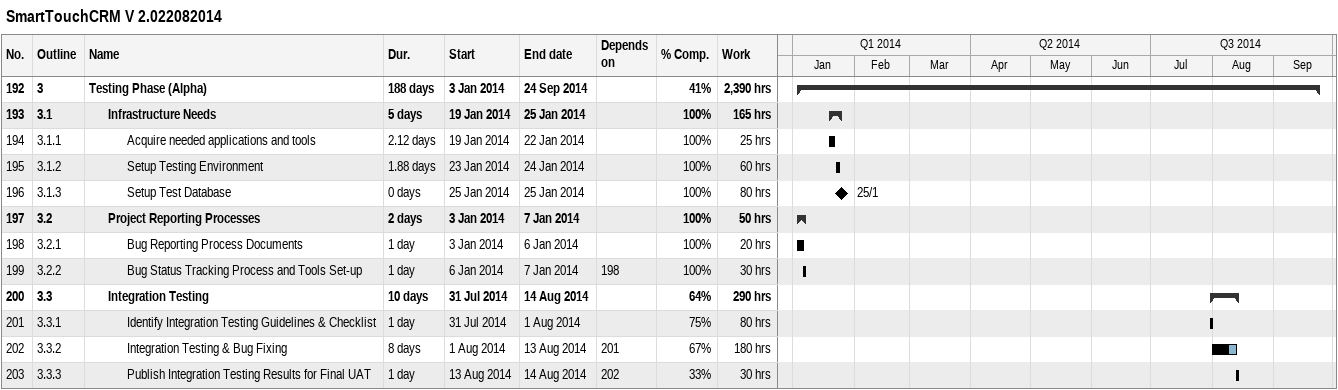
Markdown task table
SmartTouchCRM V 2.022082014

| ID | WBS | Task | Duration | Start | Finish | Predecessors | % complete | Work (h) |
|---|---|---|---|---|---|---|---|---|
| 192 | 3 | **Testing Phase (Alpha)** | 188d | 2014-01-03 | 2014-09-24 |  | 41 | 2390 |
| 193 | 3.1 | **Infrastructure Needs** | 5d | 2014-01-19 | 2014-01-25 |  | 100 | 165 |
| 194 | 3.1.1 | Acquire needed applications and tools | 2.12d | 2014-01-19 | 2014-01-22 |  | 100 | 25 |
| 195 | 3.1.2 | Setup Testing Environment | 1.88d | 2014-01-23 | 2014-01-24 |  | 100 | 60 |
| 196 | 3.1.3 | Setup Test Database | 0d | 2014-01-25 | 2014-01-25 |  | 100 | 80 |
| 197 | 3.2 | **Project Reporting Processes** | 2d | 2014-01-03 | 2014-01-07 |  | 100 | 50 |
| 198 | 3.2.1 | Bug Reporting Process Documents | 1d | 2014-01-03 | 2014-01-06 |  | 100 | 20 |
| 199 | 3.2.2 | Bug Status Tracking Process and Tools Set-up | 1d | 2014-01-06 | 2014-01-07 | 198 | 100 | 30 |
| 200 | 3.3 | **Integration Testing** | 10d | 2014-07-31 | 2014-08-14 |  | 64 | 290 |
| 201 | 3.3.1 | Identify Integration Testing Guidelines & Checklist | 1d | 2014-07-31 | 2014-08-01 |  | 75 | 80 |
| 202 | 3.3.2 | Integration Testing & Bug Fixing | 8d | 2014-08-01 | 2014-08-13 | 201 | 67 | 180 |
| 203 | 3.3.3 | Publish Integration Testing Results for Final UAT | 1d | 2014-08-13 | 2014-08-14 | 202 | 33 | 30 |
